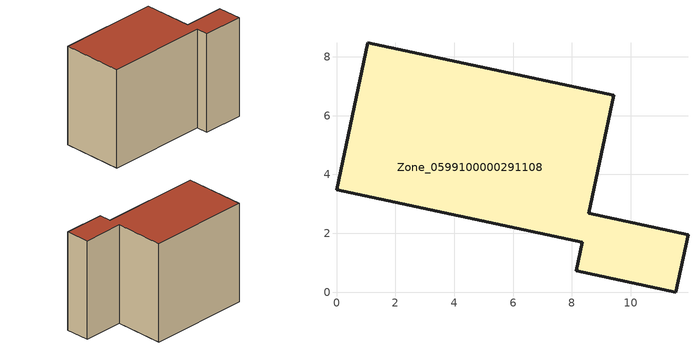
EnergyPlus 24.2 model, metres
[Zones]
Zone_0599100000291108
 floor ground (C_G): 0,3.48 1.07,8.47 9.43,6.68 8.57,2.67 11.95,1.95 11.53,0 8.15,0.72 8.36,1.7 z0
 wall outside (C_F): 1.07,8.47 0,3.48 8.36,1.7 8.15,0.72 11.53,0 11.95,1.95 8.57,2.67 9.43,6.68 1.07,8.47 z0:8.39
 roof outside (C_R): 11.95,1.95 8.57,2.67 9.43,6.68 1.07,8.47 0,3.48 8.36,1.7 8.15,0.72 11.53,0 z8.39
[BUILDING]
Pand.0599100000291108: North Axis=0; Terrain=City; Loads Convergence Tolerance Value=0.04; Temperature Convergence Tolerance Value=0.4; Solar Distribution=FullExterior; Maximum Number of Warmup Days=25; Minimum Number of Warmup Days=1
[Site:Location]
Rotterdam.The.Hague.AP_ZH_NLD Design_Conditions: Latitude=51.96; Longitude=4.45; Time Zone=1; Elevation=-4.5
[SITE:GROUNDTEMPERATURE:BUILDINGSURFACE]
18, 18, 18, 18, 18, 18, 18, 18, 18, 18, 18, 18
[MATERIAL] Thermal Absorptance=0.9; Solar Absorptance=0.7; Visible Absorptance=0.7
Name | Roughness | Thickness | Conductivity | Density | Specific Heat
G.TI.1975-1991 | MediumSmooth | 0.15 | 0.288461 | 540 | 1210
F.TI.1975-1991 | Rough | 0.3 | 0.230769 | 1920 | 840
R.TI.1975-1991 | MediumRough | 0.2 | 0.153846 | 1500 | 1000
[CONSTRUCTION]
C_G: G.TI.1975-1991
C_F: F.TI.1975-1991
C_R: R.TI.1975-1991
[ZONE]
Zone_0599100000291108: Type=1; Multiplier=1; Ceiling Height=Autocalculate; Volume=Autocalculate; Floor Area=autocalculate; Part of Total Floor Area=Yes
[ZONEINFILTRATION:DESIGNFLOWRATE]
Infil_Zone_0599100000291108: Zone or ZoneList or Space or SpaceList=Zone_0599100000291108; Schedule=AlwaysOn; Design Flow Rate Calculation Method=Flow/Area; Flow Rate per Floor Area=0.003; Constant Term Coefficient=1; Temperature Term Coefficient=0; Velocity Term Coefficient=0; Velocity Squared Term Coefficient=0
[HVACTEMPLATE:ZONE:IDEALLOADSAIRSYSTEM]
Zone_0599100000291108: Maximum Heating Supply Air Temperature=50; Minimum Cooling Supply Air Temperature=13; Maximum Heating Supply Air Humidity Ratio=0.0156; Minimum Cooling Supply Air Humidity Ratio=0.0077; Heating Limit=NoLimit; Cooling Limit=NoLimit; Dehumidification Control Type=ConstantSensibleHeatRatio; Cooling Sensible Heat Ratio=0.7; Dehumidification Setpoint=60; Humidification Control Type=None; Humidification Setpoint=30; Outdoor Air Method=None; Outdoor Air Flow Rate per Person=0.00944; Outdoor Air Flow Rate per Zone Floor Area=0; Outdoor Air Flow Rate per Zone=0; Demand Controlled Ventilation Type=None; Outdoor Air Economizer Type=NoEconomizer; Heat Recovery Type=None; Sensible Heat Recovery Effectiveness=0.7; Latent Heat Recovery Effectiveness=0.65
[ZONECONTROL:THERMOSTAT]
ThermostatControl_Zone_0599100000291108: Zone or ZoneList=Zone_0599100000291108; Control Type Schedule=DualSetpointControlType; Control 1=Thermostat_Zone_0599100000291108; Temperature Difference Between Cutout And Setpoint=0
[THERMOSTATSETPOINT:DUALSETPOINT]
Thermostat_Zone_0599100000291108: Heating Setpoint Temperature Schedule=HeatingSetpoint_Zone_0599100000291108; Cooling Setpoint Temperature Schedule=CoolingSetpoint_Zone_0599100000291108
[SCHEDULE:COMPACT]
HeatingSetpoint_Zone_0599100000291108: Through: 12/31, For: AllDays, Until: 24:00, 21
CoolingSetpoint_Zone_0599100000291108: Through: 12/31, For: AllDays, Until: 24:00, 24
DualSetpointControlType: Through: 12/31, For: AllDays, Until: 24:00, 4
AlwaysOn: Through: 12/31, For: AllDays, Until: 24:00, 1
